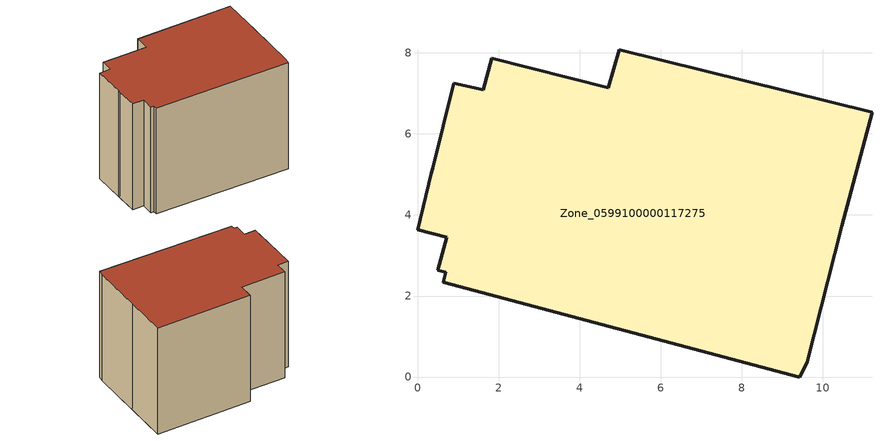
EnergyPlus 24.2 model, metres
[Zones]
Zone_0599100000117275
 floor ground (C_G): 0.37,5.16 0.89,7.25 1.62,7.09 1.83,7.87 4.71,7.14 4.98,8.07 11.21,6.53 10.46,3.72 9.61,0.38 9.43,0 0.64,2.34 0.7,2.59 0.5,2.64 0.72,3.45 0,3.63 0.34,5.03 z0
 wall outside (C_F): 0.7,2.59 0.64,2.34 9.43,0 9.61,0.38 10.46,3.72 11.21,6.53 4.98,8.07 4.71,7.14 1.83,7.87 1.62,7.09 0.89,7.25 0.37,5.16 0.34,5.03 0,3.63 0.72,3.45 0.5,2.64 0.7,2.59 z0:7.63
 roof outside (C_R): 0.37,5.16 0.34,5.03 0,3.63 0.72,3.45 0.5,2.64 0.7,2.59 0.64,2.34 9.43,0 9.61,0.38 10.46,3.72 11.21,6.53 4.98,8.07 4.71,7.14 1.83,7.87 1.62,7.09 0.89,7.25 z7.63
[BUILDING]
Pand.0599100000117275: North Axis=0; Terrain=City; Loads Convergence Tolerance Value=0.04; Temperature Convergence Tolerance Value=0.4; Solar Distribution=FullExterior; Maximum Number of Warmup Days=25; Minimum Number of Warmup Days=1
[Site:Location]
Rotterdam.The.Hague.AP_ZH_NLD Design_Conditions: Latitude=51.96; Longitude=4.45; Time Zone=1; Elevation=-4.5
[SITE:GROUNDTEMPERATURE:BUILDINGSURFACE]
18, 18, 18, 18, 18, 18, 18, 18, 18, 18, 18, 18
[MATERIAL] Thermal Absorptance=0.9; Solar Absorptance=0.7; Visible Absorptance=0.7
Name | Roughness | Thickness | Conductivity | Density | Specific Heat
G.TC.1946 | MediumSmooth | 0.15 | 1 | 540 | 1210
F.TC.1946 | Rough | 0.3 | 0.857143 | 1920 | 840
R.TC.1946 | MediumRough | 0.2 | 0.909091 | 1500 | 1000
[CONSTRUCTION]
C_G: G.TC.1946
C_F: F.TC.1946
C_R: R.TC.1946
[ZONE]
Zone_0599100000117275: Type=1; Multiplier=1; Ceiling Height=Autocalculate; Volume=Autocalculate; Floor Area=autocalculate; Part of Total Floor Area=Yes
[ZONEINFILTRATION:DESIGNFLOWRATE]
Infil_Zone_0599100000117275: Zone or ZoneList or Space or SpaceList=Zone_0599100000117275; Schedule=AlwaysOn; Design Flow Rate Calculation Method=Flow/Area; Flow Rate per Floor Area=0.003; Constant Term Coefficient=1; Temperature Term Coefficient=0; Velocity Term Coefficient=0; Velocity Squared Term Coefficient=0
[HVACTEMPLATE:ZONE:IDEALLOADSAIRSYSTEM]
Zone_0599100000117275: Maximum Heating Supply Air Temperature=50; Minimum Cooling Supply Air Temperature=13; Maximum Heating Supply Air Humidity Ratio=0.0156; Minimum Cooling Supply Air Humidity Ratio=0.0077; Heating Limit=NoLimit; Cooling Limit=NoLimit; Dehumidification Control Type=ConstantSensibleHeatRatio; Cooling Sensible Heat Ratio=0.7; Dehumidification Setpoint=60; Humidification Control Type=None; Humidification Setpoint=30; Outdoor Air Method=None; Outdoor Air Flow Rate per Person=0.00944; Outdoor Air Flow Rate per Zone Floor Area=0; Outdoor Air Flow Rate per Zone=0; Demand Controlled Ventilation Type=None; Outdoor Air Economizer Type=NoEconomizer; Heat Recovery Type=None; Sensible Heat Recovery Effectiveness=0.7; Latent Heat Recovery Effectiveness=0.65
[ZONECONTROL:THERMOSTAT]
ThermostatControl_Zone_0599100000117275: Zone or ZoneList=Zone_0599100000117275; Control Type Schedule=DualSetpointControlType; Control 1=Thermostat_Zone_0599100000117275; Temperature Difference Between Cutout And Setpoint=0
[THERMOSTATSETPOINT:DUALSETPOINT]
Thermostat_Zone_0599100000117275: Heating Setpoint Temperature Schedule=HeatingSetpoint_Zone_0599100000117275; Cooling Setpoint Temperature Schedule=CoolingSetpoint_Zone_0599100000117275
[SCHEDULE:COMPACT]
HeatingSetpoint_Zone_0599100000117275: Through: 12/31, For: AllDays, Until: 24:00, 21
CoolingSetpoint_Zone_0599100000117275: Through: 12/31, For: AllDays, Until: 24:00, 24
DualSetpointControlType: Through: 12/31, For: AllDays, Until: 24:00, 4
AlwaysOn: Through: 12/31, For: AllDays, Until: 24:00, 1
